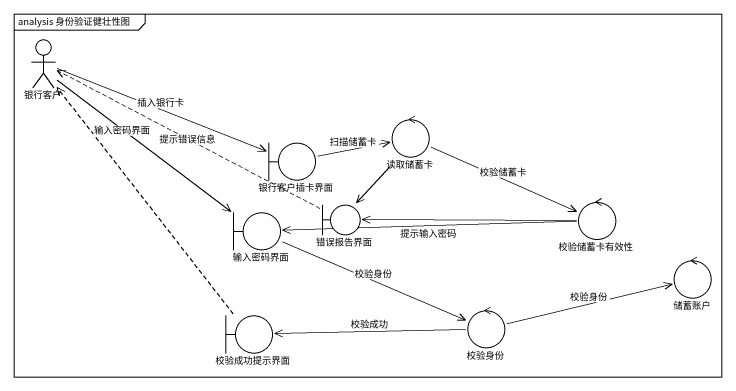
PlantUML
@startuml
mainframe analysis 身份验证健壮性图
actor 银行客户
control 读取储蓄卡
boundary 银行客户插卡界面
boundary 错误报告界面
control 校验储蓄卡有效性
boundary 输入密码界面
control 储蓄账户
boundary 校验成功提示界面
control 校验身份
银行客户 -right-> 银行客户插卡界面 : 插入银行卡
银行客户 --> 输入密码界面 : 输入密码界面
读取储蓄卡 --> 错误报告界面
读取储蓄卡 -right-> 校验储蓄卡有效性 : 校验储蓄卡
银行客户插卡界面 -right-> 读取储蓄卡 : 扫描储蓄卡
错误报告界面 .left.> 银行客户 : 提示错误信息
校验储蓄卡有效性 -left-> 错误报告界面
校验储蓄卡有效性 -left-> 输入密码界面 : 提示输入密码
输入密码界面 -right-> 校验身份 : 校验身份
校验成功提示界面 .up.> 银行客户
校验身份 -right-> 储蓄账户 : 校验身份
校验身份 -left-> 校验成功提示界面 : 校验成功
@enduml
